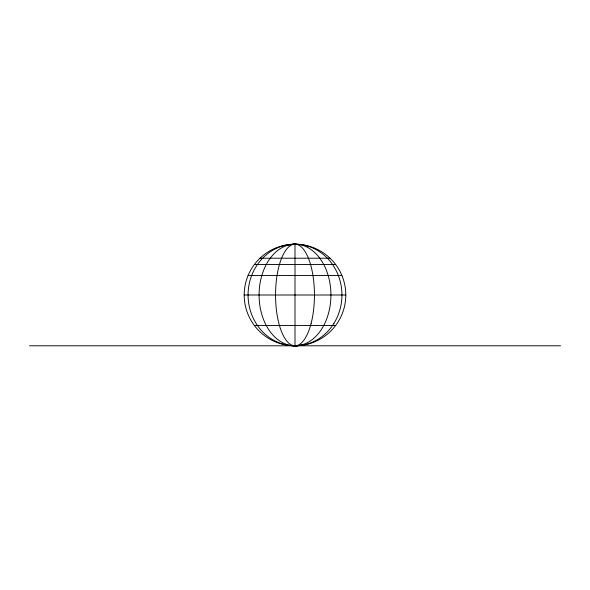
<?xml version="1.0" encoding="UTF-8"?>
<svg xmlns="http://www.w3.org/2000/svg" width="590" height="590" viewBox="0 0 590 590"><rect width="100%" height="100%" fill="white"/><g stroke="black" fill="none" stroke-linecap="round" stroke-linejoin="round"><path stroke-width="0.89" d="M259.961 258.214L330.039 258.214M254.356 264.519L335.644 264.519M248.11 275.464L341.89 275.464M244.201 295L345.799 295A50.799 50.799 0 0 1 269.601 338.992A50.799 50.799 0 0 1 269.601 251.008A50.799 50.799 0 0 1 345.799 295M254.356 325.481L335.644 325.481M29.5 345.799L560.5 345.799M288.2 245.116A50.799 35.924 90 0 1 330.761 290.169A50.799 35.924 90 0 1 295 345.799L295 244.201A50.799 35.924 -90 0 0 259.239 299.831A50.799 35.924 -90 0 0 301.8 344.885M333.866 323.475A50.799 46.934 -90 0 0 298.348 244.326A50.799 46.934 -90 0 0 252.786 317.199A50.799 46.934 -90 0 0 333.866 323.475M311.1 323.475A50.799 19.441 -90 0 0 296.387 244.326A50.799 19.441 -90 0 0 277.514 317.199A50.799 19.441 -90 0 0 311.1 323.475"/></g></svg>
